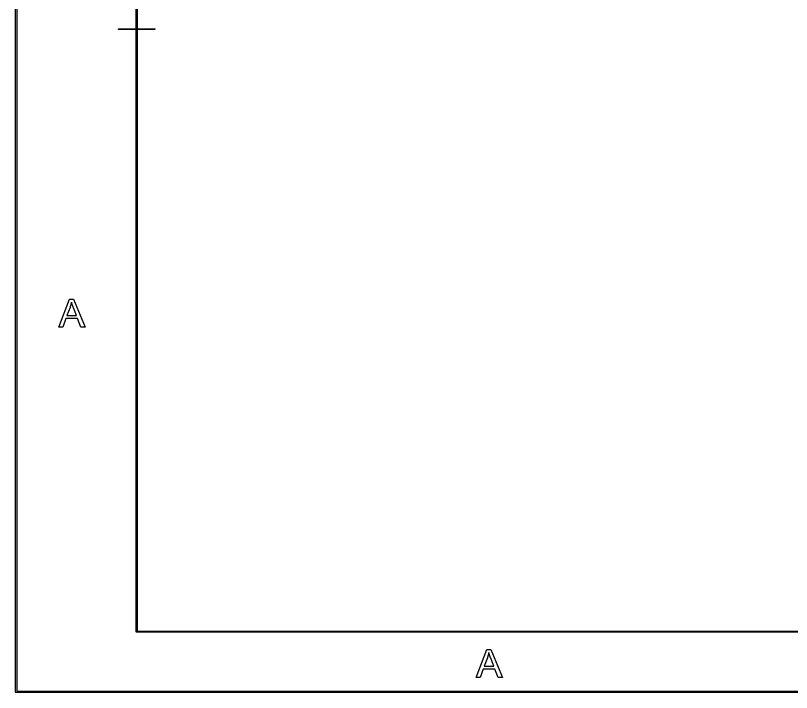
# Model space of a CAD drawing. Extents: x 0.54 to 10.46, y 0.74 to 7.76.
# Drawn here: x 0.535 to 2.687, y 0.739 to 2.617 of the extents above; entities that cross this region are included whole.
import ezdxf

# ---------------------------------------------------------------- set-up
doc = ezdxf.new("R2010")
doc.units = 0
doc.layers.get('0').update_dxf_attribs({"linetype": 'CONTINUOUS'})

msp = doc.modelspace()

# ---------------------------------------------------------------- linework, layer by layer
at = {"color": 0}
for points in [[(10.4631, 0.738986), (0.536893, 0.738986), (0.536458, 0.738986), (0.535157, 0.740289), (0.535157, 0.740722), (0.535157, 7.75928), (0.535157, 7.75971), (0.536458, 7.76101), (0.536893, 7.76101), (10.4631, 7.76101), (10.4635, 7.76101), (10.4648, 7.75971), (10.4648, 7.75928), (10.4648, 0.740722), (10.4648, 0.740289), (10.4635, 0.738986), (10.4631, 0.738986)], [(0.538629, 0.742458), (10.4614, 0.742458), (10.4614, 7.75754), (0.538629, 7.75754), (0.538629, 0.742458)], [(10.296, 0.906087), (0.871149, 0.906087), (0.870714, 0.906087), (0.869412, 0.907389), (0.869412, 0.907824), (0.869412, 7.59218), (0.869412, 7.59261), (0.870714, 7.59392), (0.871149, 7.59392), (10.296, 7.59392), (10.2964, 7.59392), (10.2977, 7.59261), (10.2977, 7.59218), (10.2977, 0.907824), (10.2977, 0.907389), (10.2964, 0.906087), (10.296, 0.906087)], [(0.872885, 0.90956), (10.2943, 0.90956), (10.2943, 7.59044), (0.872885, 7.59044), (0.872885, 0.90956)], [(0.921278, 2.57824), (0.820964, 2.57824), (0.820801, 2.57824), (0.820313, 2.57878), (0.820313, 2.57894), (0.820313, 2.57915), (0.820801, 2.57964), (0.820964, 2.57964), (0.921278, 2.57964), (0.921442, 2.57964), (0.921929, 2.57915), (0.921929, 2.57894), (0.921929, 2.57878), (0.921442, 2.57824), (0.921278, 2.57824)], [(0.655274, 1.7525), (0.685167, 1.83035), (0.696235, 1.83035), (0.728082, 1.7525), (0.716362, 1.7525), (0.707303, 1.7761), (0.67475, 1.7761), (0.666178, 1.7525), (0.655274, 1.7525)], [(0.677735, 1.78444), (0.704101, 1.78444), (0.695964, 1.80604), (0.695313, 1.80767), (0.690701, 1.82113), (0.690429, 1.82215), (0.690158, 1.8209), (0.686686, 1.8086), (0.686253, 1.80735), (0.677735, 1.78444)], [(1.8125, 0.780274), (1.84239, 0.858074), (1.85351, 0.858074), (1.88536, 0.780274), (1.87364, 0.780274), (1.86453, 0.803819), (1.83203, 0.803819), (1.82346, 0.780274), (1.8125, 0.780274)], [(1.83496, 0.812229), (1.86139, 0.812229), (1.85325, 0.833768), (1.8526, 0.835449), (1.84799, 0.848904), (1.84771, 0.849935), (1.84744, 0.848687), (1.84397, 0.836317), (1.84353, 0.835069), (1.83496, 0.812229)]]:
    msp.add_lwpolyline(points, close=True, dxfattribs=at)

doc.saveas('drawing.dxf')
